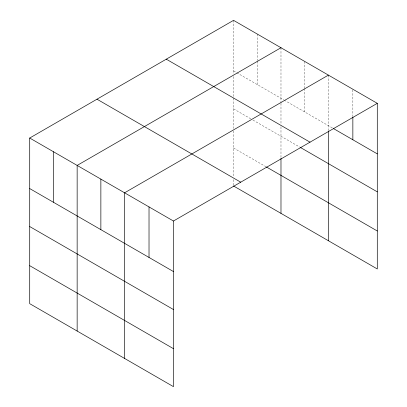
<?xml version="1.0" encoding="UTF-8"?>
<svg xmlns="http://www.w3.org/2000/svg" width="407" height="407" viewBox="0 0 407 407"><rect width="100%" height="100%" fill="white"/><g stroke="black" fill="none" stroke-linecap="round" stroke-linejoin="round"><path stroke-width="0.31" stroke-dasharray="2.04 1.53" d="M233.547 70.884L236.243 72.441M236.782 72.751L283.679 99.827M284.213 100.137L332.758 128.164M233.547 108.862L250.793 118.824M252.951 120.07L299.847 147.141M233.547 147.995L265.888 166.672M352.854 89.861L352.854 116.392M328.413 75.122L328.413 130.718M304.701 61.432L304.701 87.958M304.701 88.589L304.701 111.961M280.983 47.736L280.983 102.701M280.983 103.332L280.983 124.221M280.983 126.755L280.983 157.713M257.265 34.046L257.265 60.572M257.265 61.203L257.265 84.575M233.547 20.35L233.547 74.049M233.547 76.582L233.547 97.471M233.547 98.102L233.547 128.429M233.547 130.957L233.547 177.116M233.547 179.65L233.547 185.348"/><path stroke-width="0.61" d="M377.289 103.337L173.453 221.021L173.453 386.65L29.711 303.663L29.711 138.034L233.547 20.35L377.289 103.337L377.289 268.966L233.547 185.979M280.983 47.736L77.147 165.42L77.147 331.049M328.413 75.122L124.583 192.806L124.583 358.435M333.302 128.475L377.289 153.871M166.28 59.183L310.022 142.175M300.386 147.456L377.289 191.855M266.427 166.982L377.289 230.988M96.978 99.196L240.72 182.183M29.711 138.034L173.453 221.021M29.711 188.568L173.453 271.555M29.711 226.546L173.453 309.534M29.711 265.679L173.453 348.667M352.854 117.023L352.854 139.764M328.413 131.354L328.413 240.751M280.983 158.343L280.983 213.365M149.018 206.914L149.018 257.448M100.865 179.111L100.865 229.645M53.429 151.725L53.429 202.259"/></g></svg>
